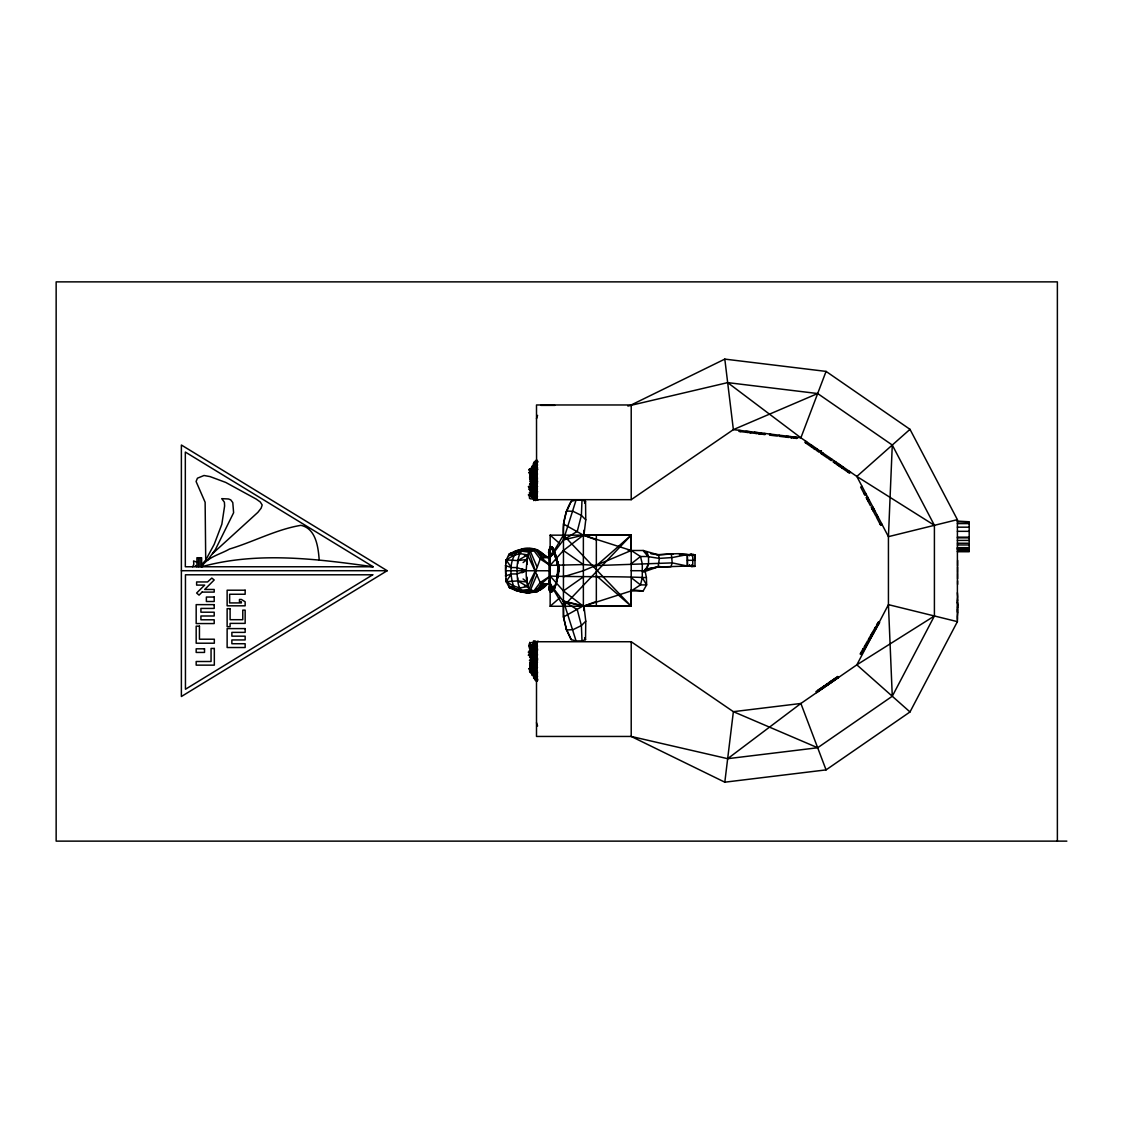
<?xml version="1.0" encoding="UTF-8"?>
<svg xmlns="http://www.w3.org/2000/svg" width="1123" height="1123" viewBox="0 0 1123 1123"><rect width="100%" height="100%" fill="white"/><g stroke="black" fill="none" stroke-linecap="round" stroke-linejoin="round"><path stroke-width="1.5" d="M549.709 580.858L549.709 584.016L547.35 584.03C537.931 595.92 521.521 593.772 509.421 587.68L506.164 581.616L506.178 578.78M527.529 558.37L527.529 554.93L529.031 552.109L535.517 549.905L537.412 549.891L547.35 557.485C554.102 557.822 541.483 556.404 540.219 559.001L529.031 589.407L521.381 590.361L509.421 587.68L513.506 585.953L519.809 587.947L527.529 586.585L535.362 570.765L529.031 552.109L521.381 551.154L509.421 553.836C503.834 562.062 505.827 572.239 506.164 581.616L513.506 585.953C516.805 593.632 527.319 592.13 533.93 590.852L537.412 591.624L543.714 584.044L549.709 584.016M533.944 668.985C532.499 669.813 533.032 671.736 529.859 671.905C531.46 675.246 532.12 666.065 533.636 671.386A2.049 1.937 -26.2 0 1 533.565 671.863L532.105 675.456L533.579 670.908M549.175 589.028L549.175 552.502M558.271 566.203L558.552 573.811L556.559 582.023L558.664 567.971L554.664 552.376L558.735 568.533L556.559 582.023L558.692 570.947L558.552 566.174L552.558 548.487L550.747 546.676L549.975 549.035L551 546.648L550.495 548.361L551.014 546.901L552.684 547.912L558.229 563.493L558.707 566.174L554.664 552.376L551.295 546.676L549.175 549.891L549.021 556.306L551.267 547.406L553.218 549.877L558.229 563.493L557.443 563.493L551.997 547.126L550.565 546.943L549.849 549.203M556.025 556.292L558.875 568.533L557.71 577.517L558.398 565.894L556.503 560.63L558.496 568.364L556.503 580.044L558.44 570.695L556.629 560.321L558.664 570.189L558.37 567.971L557.485 576.646L558.398 565.894L556.91 560.209L558.707 566.174L557.443 563.493L558.496 568.364L557.977 573.53L558.496 568.364L557.064 560.279L551.702 547.589M631.21 589.772L631.21 606.252L563.423 606.28L550.158 583.96C547.617 592.102 552.39 593.604 554.636 585.757C557.275 590.628 546.325 590.88 551.295 590.909C551.533 591.021 548.038 590.67 550.172 587.217L549.666 590.572M631.21 551.646L631.21 535.166L563.423 535.152L550.158 557.471L563.423 539.952L576.085 500.03L581.995 500.072L585.532 501.363L585.757 519.823L583.974 534.955L563.423 539.952L577.264 531.361L581.391 515.401L581.995 500.072M631.21 570.709L645.037 570.709L646.946 569.052L648.518 563.76L648.547 556.517L643.184 550.495L628.178 550.495M535.222 492.45C540.472 494.12 531.895 491.341 534.913 494.724C538.156 496.745 535.236 492.169 533.228 495.018A2.049 1.937 26.2 0 0 533.214 494.583C532.723 489.361 528.371 491.663 530.21 488.898C526.729 489.754 531.516 487.859 528.287 486.624C531.881 485.304 529.845 485.052 536.934 488.379C539.166 497.756 522.616 492.042 532.751 495.636C531.965 498.837 532.681 491.86 534.632 492.295C536.583 489.754 533.678 499.693 537.398 495.903M563.437 536.766C562.595 524.511 564.715 511.976 571.172 501.377L576.085 500.03M549.582 550.817L550.761 547.687L549.021 556.306L550.452 547.898C550.326 547.266 553.751 548.235 554.369 552.993C554.776 545.497 548.473 545.848 548.6 552.642L549.372 556.124L549.372 549.638L550.509 546.957L551.547 546.873L557.064 560.279L554.846 552.488L557.949 563.564M563.493 524.006L583.37 535.166L631.21 535.166L563.423 606.28L563.493 524.006L566.525 511.007L573.067 511.344L581.391 515.401L585.757 519.823M549.287 556.447L550.031 550.775L549.47 556.222L549.301 553.4M549.709 565.473L549.54 584.044L549.358 580.717M583.974 534.955L584.016 530.253M694.491 558.917L694.997 554.748L686.027 555.239L694.997 554.748L694.997 566.343L687.416 566.048L687.29 554.565C675.162 551.912 662.795 556.404 650.863 553.723M549.329 583.96L550.158 576.057L549.54 557.471M585.532 639.619L585.757 621.159L583.974 606.027L563.423 601.03L576.085 640.966L581.995 640.91L585.532 639.619L584.592 637.836M517.773 577.882C517.268 584.76 520.342 592.425 527.88 592.86L531.656 592.228M534.787 661.868L533.972 659.748L535.067 656.955M534.043 662.079L535.208 659.678M534.899 466.663L535.601 468.361L534.478 469.947L529.326 469.077L531.347 470.186L534.745 469.611L536.106 470.986L533.958 470.804L532.105 465.975L533.425 469.737L532.414 471.871L533.972 471.084M534.941 470.621C539.433 470.635 532.007 466.635 533.369 468.459A2.302 1.839 -9.4 0 1 534.183 468.796L535.545 468.291L535.152 465.062M535.601 654.793L534.506 652.73L536.752 653.277L529.733 663.384L531.684 666.964L529.677 667.188L532.105 667.722M537.398 679.485C534.295 681.535 533.93 676.706 532.344 674.025C532.035 673.73 528.245 670.529 529.874 670.599C529.256 667.132 532.779 666.009 531.488 668.48C534.941 666.992 528.357 666.318 531.67 664.016C534.913 664.563 537.538 673.646 536.289 672.101M534.674 678.868L537.285 678.067C537.412 673.898 534.871 673.126 533.874 671.133C537.341 672.509 533.046 673.632 535.152 676.369M531.039 475.633L529.733 478.033L531.039 480.981L532.835 482.02L536.752 488.14L534.506 488.702L535.601 486.624M537.398 461.946L535.559 460.683L533.411 463.701L532.625 467.252L530.267 468.67L532.99 472.039L534.225 472.011L534.309 471.028L534.955 472.109L534.59 474.313L531.291 473.148L532.611 474.201L530.884 475.576L530.87 477.303L532.33 474.748L529.635 474.341L530.842 473.443L532.513 474.608L531.053 472.881L532.527 473.288L532.204 475.029L530.407 475.366L531.993 478.707L535.208 481.739M558.285 570.709L558.187 566.062L558.061 568.364M537.538 465.287L535.657 467.252L536.991 470.734L530.224 479.886L531.881 479.661M537.299 473.808A2.035 1.488 -73.2 0 0 536.808 473.359L537.005 470.86L536.162 470.326M537.37 479.282L535.334 479.774L537.327 479.689L534.618 477.921L534.211 474.566L535.685 474.945A2.4 1.811 -62.4 0 0 536.752 474.468L537.271 474.06M533.944 675.864L534.001 676.608M534.899 651.958L535.531 650.329L537.187 651.115M535.124 648.182C534.857 652.547 536.373 645.865 533.523 646.399C530.968 646.202 530.575 647.087 531.235 648.954C530.646 649.319 527.768 647.438 530.547 649.319C528.203 654.316 532.681 649.557 535.278 653.811M537.538 676.13C535.629 673.168 533.846 670.908 536.303 674.418M550.059 591.049L549.793 588.971M549.835 587.862C546.999 592.593 554.186 591.61 551.449 591.442C547.589 592.397 549.975 584.957 550.537 583.118M536.752 488.14L537.061 489.951L537.37 488.07M536.12 671.035C534.183 671.021 535.348 666.571 531.993 665.897C533.341 667.946 531.979 667.02 530.323 666.978A2.302 1.109 -32.1 0 0 530.898 666.571C533.228 666.079 529.27 665.293 531.684 665.7M537.384 658.85C525.859 647.171 539.082 663.258 537.37 658.752M549.386 587.806L550.158 591.779L552.39 591.386L555.815 583.427M535.362 657.867L532.709 658.654L533.158 659.664M537.566 673.912C533.916 676.018 536.78 671.751 534.183 672.635A2.302 1.839 9.4 0 1 533.439 672.859C537.117 675.709 535.348 670.347 533.986 674.347M549.709 576.057L549.554 557.555M627.869 406.063L727.676 382.62L817.67 393.541L892.28 445.045L888.433 536.654L888.433 604.651L892.28 696.246L817.67 747.75L727.676 758.685L631.21 736.449L536.499 736.449L536.499 641.738L538.17 641.205L537.622 641.823M505.813 573.825L505.701 575.945L505.701 565.571L505.813 567.705M537.356 484.954C535.685 486.105 535.825 484.42 537.327 486.554M537.37 480.925L537.37 482.665M535.896 656.941L537.327 654.877M532.934 671.189C530.365 671.442 534.323 673.337 531.516 671.175C535.629 669.996 530.337 673.323 532.99 669.392C539.882 670.543 530.786 674.965 532.513 669.49M531.684 666.332C528.54 662.767 534.646 665.757 531.207 667.848C535.067 670.052 533.607 662.626 536.527 663.061M534.576 466.578C534.001 468.81 532.077 468.431 531.797 471.449C532.358 470.944 539.04 466.101 533.579 470.004A2.049 1.937 26.2 0 0 533.565 469.554L532.513 471.927L533.944 472.432M536.162 671.091L536.808 668.073A2.035 1.488 73.2 0 0 537.299 667.609L536.752 666.95A2.4 1.811 62.4 0 0 535.685 666.472C534.843 666.571 535.839 658.668 535.952 662.009M535.152 471.562L532.077 471.183L534.66 474.145L531.979 475.605L532.26 473.738L530.912 474.875A2.302 1.109 32.1 0 0 530.182 474.51L530.702 474.131M558.229 570.175L558.37 567.971L558.51 570.203M539.601 551.351L547.35 557.485L543.714 557.471L537.412 549.891L529.789 548.628L522.714 550.186L519.809 553.569L513.506 555.562L509.421 553.836L516.622 551.66L519.809 553.569L527.529 554.93C526.561 566.231 524.497 578.752 529.031 589.407L533.93 590.852L540.219 582.514L550.158 576.057C582.276 577.152 614.295 576.085 646.413 577.657L646.623 584.901L643.184 590.923L631.21 590.923L583.37 606.252L563.423 601.465L550.158 583.96L549.526 589.154L550.27 583.792M535.531 468.502L535.053 468.67C532.4 467.098 536.794 467.182 535.25 464.445M558.398 570.933L558.594 568.533L558.552 570.919M596.341 565.739L631.21 535.166L631.21 606.252L583.37 606.252L563.423 590.923L550.158 576.057L550.158 565.473L541.819 558.061L537.412 549.891C511.484 541.075 507.231 566.862 513.506 585.953M535.264 676.692L535.095 672.354M536.289 673.421L536.85 672.2M532.541 484.645L531.684 482.385L531.979 483.339A2.302 1.839 -9.4 0 1 532.793 483.676L533.832 483.746A2.302 1.839 -70.5 0 1 534.351 483.269C538.099 478.328 531.909 478.37 534.997 477.879C535.18 475.001 538.128 474.664 536.569 473.008M535.095 656.225L536.233 657.18L535.503 657.362M557.429 577.04L558.44 570.695L557.443 563.493M534.688 667.624L533.902 664.704M534.253 664.297C536.612 664.325 538.128 666.908 535.517 668.606C538.184 669.898 535.685 663.426 534.015 663.581M549.709 587.175L550.467 584.002L549.526 589.154L550.017 583.946M535.474 659.847L537.384 660.928M548.6 552.642L550.509 546.957L549.147 555.983L549.484 553.162M531.67 664.24L534.745 660.184L534.351 658.148A2.302 1.839 70.5 0 1 533.79 657.615L532.793 657.755A2.302 1.839 9.4 0 1 532.063 657.98L531.684 659.033L532.246 657.657M537.37 460.823L537.341 462.143A2.302 1.109 -86.9 0 0 537.173 461.609L536.204 460.079A2.302 1.109 -86.9 0 1 536.247 460.879L537.257 460.29M534.688 662.079L535.489 660.45L533.495 658.541M532.878 661.293C543.125 652.519 525.62 660.492 536.373 659.678M537.341 679.275L536.204 681.338A2.302 1.109 86.9 0 0 536.247 680.538L537.257 681.142M739.046 430.306L738.92 431.4L745.125 432.158M739.917 431.527L740.057 430.432M740.731 431.625L740.871 430.53M746.149 431.176L746.009 432.271L748.311 432.552L748.451 431.457M747.314 432.425L747.441 431.33M749.448 431.569L749.322 432.664L754.53 433.296L754.67 432.215M750.094 432.762L750.22 431.667M750.782 432.846L750.922 431.751M755.007 432.257L754.881 433.338L757.183 433.618L757.323 432.523M756.172 433.506L756.312 432.411M758.446 432.664L758.32 433.759L765.002 434.573L765.142 433.478M758.811 433.815L758.951 432.734M759.836 433.941L759.976 432.846M760.622 434.039L760.748 432.945M761.492 434.152L761.633 433.057M764.005 434.447L764.131 433.352M537.243 497.082C532.007 495.594 541.146 501.756 536.612 499.721L536.499 404.968L631.21 404.968L724.812 359.107L826.065 371.404L909.995 429.337L957.4 519.654L957.4 621.637L909.995 711.954L826.065 769.887L724.812 782.184L733.375 711.673L631.21 641.738L536.499 641.738C531.825 643.732 538.731 640.728 534.001 640.98C532.316 640.321 535.11 642.384 534.113 643.353C533.172 642.735 530.997 642.089 533.523 643.465C532.021 645.725 531.193 645.922 532.737 647.746M769.718 434.039L769.592 435.134L777.453 436.089M770.603 435.247L770.743 434.166M779.18 435.191L779.053 436.271L785.468 437.058M786.493 436.075L786.353 437.17L788.655 437.451L788.795 436.356M787.658 437.324L787.785 436.229M790.508 436.566L790.297 437.647L796.754 438.433L796.895 437.338L796.642 438.419M791.603 437.802L791.729 436.707M793.989 438.096L794.115 437.001M794.508 438.152L794.649 437.058M795.449 438.265L795.575 437.17M795.631 438.293L795.772 437.198M533.944 484.153L532.091 488.351L533.074 485.768M537.327 646.315A2.049 1.811 -21.9 0 1 537.229 646.764L534.253 645.444L532.948 646.371L534.702 647.957L534.941 646.258L536.471 645.585L535.32 647.774L534.927 646.441L533.228 646.399A2.049 1.937 -26.2 0 1 533.214 646.848L531.825 646.272M537.229 648.968C533.074 650.049 538.043 646.216 537.524 649.67M535.896 653.305L537.622 654.891M536.555 656.057C537.622 654.19 534.408 656.885 536.64 658.597C536.92 659.608 537.496 667.722 535.081 663.412M531.684 478.903L530.632 480.279L531.769 479.479M531.123 474.664L530.982 473.387L532.105 473.709M536.513 662.921L537.37 662.135M531.797 664.142L530.224 661.531L531.881 661.756M534.73 477.612L533.186 479.072M535.095 658.85C537.103 657.531 532.021 657.867 532.316 653.347C532.344 656.253 534.646 653.305 537.229 656.408M557.991 570.695L558.342 568.35M557.485 576.646L558.664 570.189M549.919 587.399L550.467 584.002M537.299 647.059L537.187 648.434M536.892 474.804L535.39 476.924M534.801 490.077L535.783 491.453L537.201 489.123M537.398 645.514C531.123 643.016 540.598 649.557 534.057 645.922M534.745 494.71L534.787 492.52L537.187 490.316M536.934 484.504L534.057 487.564L535.741 485.754M533.481 473.471L534.043 471.744M534.225 484.729L534.155 486.54L535.348 486.259M534.001 464.81L535.769 466.986L535.545 468.291M531.726 489.137C536.85 491.677 528.47 484.378 534.239 490.554M537.215 492.534L537.524 491.748M556.727 581.925L557.584 577.348L556.559 582.023M530.533 476.25L531.488 475.548M556.573 579.917L557.148 576.941M557.85 573.432L557.275 577.11L557.892 566.09M528.708 469.765L530.112 471.716L531.895 467.87M528.357 494.78L529.761 496.745L530.786 494.373M552.684 554.608L552.221 554.846M536.106 662.079L537.341 661.335M537.37 653.347L537.061 651.48L536.752 653.277M529.775 496.745C528.217 499.019 531.179 498.991 532.625 498.823C537.075 500.353 528.624 496.464 532.26 494.106C530.014 494.962 534.632 495.327 532.906 493.418M549.203 556.082L550.158 548.782L549.231 553.007M550.368 584.311C550.102 590.754 547.912 592.551 552.6 591.189L550.789 591.961M535.138 480.925C532.821 480.658 535.629 476.517 537.398 479.114M820.969 452.064L820.969 450.842M821.46 450.927L820.745 451.46M533.172 663.033L533.888 662.289M536.668 659.763L537.187 660.296M558.229 572.955L557.205 576.548L557.949 572.898M533.495 672.059C534.015 675.499 536.19 672.649 533.565 674.151C534.127 676.467 536.766 674.558 535.545 673.126M689.606 554.594L687.416 554.565L687.416 566.048L672.2 562.89L596.341 565.557L583.37 564.56L550.158 565.374L563.423 550.495L583.37 535.166L631.21 550.495L640.489 556.517L642.286 563.76L642.286 577.657L640.489 584.901L631.21 590.923M551.267 547.406L550.495 548.361M212.556 553.611L257.869 512.355L261.14 508.172L262.178 504.957L260.255 501.967L256.184 499.061L225.723 482.427L210.071 476.601L204.021 475.492L197.437 478.201L196.09 481.5L205.13 502.276L205.72 560.068L201.635 564.799M530.66 476.952L530.884 477.808L531.67 477.177M530.744 477.626L530.351 477.415A2.302 1.109 32.1 0 0 529.509 477.177L531.656 477.514L531.039 476.938M549.372 556.124L549.624 549.835L549.329 555.759M531.755 492.436L532.765 489.333L533.916 488.772M535.896 665.728L536.218 664.942M536.569 668.41L536.766 666.164L534.211 666.851M534.239 650.863C529.13 651.579 533.888 658.204 530.912 654.821C525.943 657.446 534.955 654.358 532.653 656.365M533.172 471.07C536.555 473.204 531.797 466.171 531.965 470.326C534.394 471.52 529.761 470.088 533.579 468.965M531.642 471.59L533.495 471.07L532.765 473.359M554.425 552.684L551.295 546.676L551.786 547.378M532.849 490.063L533.186 487.944L532.555 490.218M536.106 494.766L536.204 493.853L535.868 494.527M556.994 577.011L558.131 573.488M535.278 487.607C531.853 486.877 534.436 490.849 533.369 489.923C530.365 490.035 536.176 489.193 532.849 489.052M536.443 495.678L536.218 497.222L536.597 495.861M551.295 546.676L549.414 550.073M556.292 581.882L557.429 577.419M534.253 483.873C530.21 483.788 539.419 482.693 534.885 484.785C536.359 483.353 537.706 479.437 536.022 483.592M537.327 662.121L535.11 661.166L537.398 662.303M537.356 658.359C535.138 659.903 537.257 658.808 536.289 661.924L536.991 661.11M534.66 478.945C536.275 479.24 535.18 479.9 533.678 480.532M519.809 553.569C516.482 562.286 516.636 571.818 517.731 580.942L527.529 586.585L527.529 583.146M533.916 645.065C530.533 643.353 535.868 646.09 532.948 646.371M534.969 494.625C534.422 492.056 528.526 499.819 535.755 496.015M536.485 588.41L535.517 591.61L527.88 592.86L521.676 592.088L514.25 589.463M571.172 501.377L565.795 513.351M549.723 591.119C552.376 593.365 555.688 586.009 556.082 583.581M537.468 481.865C534.702 480.812 538.17 485.515 533.888 485.908C531.909 486.385 531.46 487.831 532.12 486.736M533.369 494.85C528.877 491.958 535.39 502.079 533.13 494.696C538.689 495.117 529.172 490.793 534.057 490.723M534.941 649.824L533.214 648.448L532.274 645.135M532.779 654.835L531.825 654.751L533.888 655.509M536.934 482.581L536.85 483.634L537.552 483.255M532.779 483.016L530.435 482.23L531.291 482.848L529.579 484.252L531.404 483.381L531.488 484.631M536.499 418.711L537.58 415.37M536.499 472.264L537.58 468.937M532.541 648.392L530.477 651.551L529.242 650.694L530.112 652.758L528.273 652.14L529.958 653.249L528.273 655.242L530.716 655.65M536.682 659.973C529.003 661.419 541.033 658.26 534.295 662.037M534.843 647.718C533.734 650.399 535.629 647.732 532.976 645.206M537.327 642.047C535.685 642.805 534.562 645.486 537.243 644.335M535.797 470.102L535.138 469.737L536.373 467.772M555.141 586.697L556.194 583.511M534.169 659.819C532.583 662.542 532.835 658.246 534.534 660.38C535.222 658.794 534.464 657.39 535.011 659.482M536.934 653.039C536.71 644.897 531.165 649.122 537.412 651.986M533.762 659.215L532.063 657.98L532.807 655.762M531.319 665.518L532.26 667.694C530.323 670.656 536.401 666.486 533.874 667.287M537.341 468.838L536.85 469.99M549.049 553.232L549.835 551.014M531.951 471.716L529.789 470.916M531.6 496.731L529.382 495.973M535.882 483.395L534.267 480.925M535.418 483.339L534.071 484.631L534.057 478.889M537.44 646.09L536.443 648.547M533.369 471.548L533.172 470.958M553.442 588.985L551.098 590.67L554.636 585.757L553.26 589.168L550.27 590.909M534.323 487.579L535.222 485.88M536.808 484.546C534.815 486.315 538.296 486.371 536.555 485.361M533.579 493.839L533.874 493.081M817.67 393.541L733.375 429.618L631.21 499.679L536.499 499.679L536.85 498.935M826.065 371.404L800.881 437.816L856.835 476.447L934.406 525.311L934.406 615.98L892.28 696.246M533.285 651.537L535.376 650.849M531.039 482.82L531.853 480.756M530.603 492.071L529.256 492.997L530.982 491.663L529.298 489.544L531.432 489.628L530.73 491.635M533.579 497.924C531.137 500.24 535.489 496.534 532.274 495.903M533.706 497.489L534.52 495.425M535.432 469.765L537.285 463.364L534.674 462.55M537.173 467.631L537.58 469.821M537.426 464.543L536.134 466.424L533.228 467.252A2.302 1.839 -9.4 0 0 532.484 467.028C536.976 464.389 533.397 468.347 533.495 470.032M535.853 650.301L535.432 649.262C532.358 647.395 534.197 650.147 534.941 651.059C532.541 651.326 536.569 649.88 532.134 649.375A2.302 1.839 9.4 0 0 532.878 649.15L535.404 649.712L536.162 651.312M536.261 673.309L537.159 674.361M531.797 477.275C530.758 478.931 531.797 476.671 532.47 478.595M531.67 663.847C531.46 662.205 531.502 665.883 529.649 664.367A2.302 1.109 -32.1 0 0 530.224 663.89C532.232 664.956 528.891 659.426 532.765 660.492M552.221 587.876L550.186 588.943L551.702 588.382M535.348 655.158C533.102 655.551 534.927 652.309 536.317 655.72M535.222 469.779C535.278 471.702 538.394 469.863 536.275 470.102M534.997 490.484C533.86 491.537 533.86 495.538 535.966 492.45M533.706 673.154L535.292 675.204M533.944 471.562L534.281 470.776M533.523 487.972L533.874 487.059L535.489 487.494M533.593 496.577L534.59 496.212L533.607 495.819M524.441 555.492L527.529 554.93L536.892 574.948L530.337 590.319L522.714 591.33L509.421 587.68M533.958 646.904L532.99 646.918L532.091 650.484L529.944 652.73L532.906 653.811L534.225 656.688M533.2 672.242L534.057 672.2M537.215 462.058L534.183 461.89L537.37 461.834M533.257 656.773L531.179 657.657L532.709 658.654M536.682 647.536L536.218 644.195L536.345 645.135M529.944 472.123L528.694 472.867L530.126 471.716M529.705 488.14L530.505 486.371M530.674 670.249L528.68 668.62L530.772 669.111L531.263 666.444L530.295 666.374L531.642 665.406M530.674 486.006L532.906 481.865M530.744 494.611L531.544 492.688M549.989 590.909L551.421 591.905L555.057 586.374L553.428 589.645M553.667 589.87L555.309 586.557L552.376 590.951M192.665 566.764L193.816 564.322L193.563 560.924L196.918 562.244M537.187 467.828L534.492 469.077L535.446 467.687M533.313 498.5C535.615 497.026 532.148 503.132 534.464 499.426C538.114 503.118 532.288 496.45 536.555 499.693M532.849 651.354L532.176 651.705L533.734 651.298M533.804 663.833L535.489 662.64L535.011 660.829A2.302 1.839 70.5 0 1 534.464 660.296L535.25 663.146L535.896 661.391M537.299 464.697C535.264 467.379 535.629 465.147 533.565 467.266C539.194 468.6 534.759 470.383 533.074 468.937M535.292 484.617L536.261 485.697M537.313 490.484L536.724 491.355L537.51 491.453M533.622 465.034L536.612 465.104M533.523 470.004L533.72 468.909L532.92 469.681M534.155 471.113L533.902 473.008L530.997 476.124M533.144 494.387C539.363 494.962 527.726 494.822 532.976 494.345C533.271 498.247 528.414 493.179 531.544 492.885M531.179 493.446L531.137 492.211L530.337 492.646M533.734 464.066L534.394 462.788M533.383 489.081L534.043 487.803M648.518 563.76L645.037 570.709L646.413 577.657M554.636 585.757L553.26 589.168L554.453 585.897M537.37 660.492L537.243 659.482M532.892 489.516L533.846 487.761M584.592 503.146L585.532 501.363M536.513 656.169L535.32 656.941L535.194 656.127L537.089 656.394L536.261 657.516M550.158 576.057L541.819 583.469L537.412 591.624L533.102 592.074M536.078 664.283L533.888 666.543M534.141 661.84L534.885 660.661M535.278 675.049L532.484 674.39A2.302 1.839 9.4 0 0 533.228 674.165L536.134 674.993L537.426 676.874M530.73 473.639L529.663 474.313L530.912 473.653M534.955 661.25L534.323 661.405A2.302 1.109 -32.1 0 1 533.607 661.756L533.832 662.009M534.815 485.683L532.807 486.427L534.001 485.15M529.663 471.295L530.435 473.541M529.663 475.731L530.519 476.671M863.419 648.21L860.134 653.951L861.355 654.653L864.626 648.897M867.588 640.91L864.134 646.96L865.342 647.648L868.795 641.598M875.772 626.564L872.206 632.796L873.427 633.484L876.979 627.252M878.79 624.065L879.66 622.563L878.439 621.875L876.487 625.3L877.695 625.988L878.481 624.613L877.274 623.925M533.706 469.821L533.86 469.007L532.414 469.891M536.233 665.869L536.247 667.104M534.857 471L533.172 473.33M537.496 660.015C536.134 661.854 536.626 656.801 537.552 658.162M534.885 656.492L535.208 655.355L536.443 656.141M535.067 486.02C532.134 488.996 531.404 482.034 533.762 482.216M537.384 678.825C534.155 678.517 534.085 680.706 537.271 679.597M531.979 486.427C530.014 489.979 534.085 486.975 533.916 485.024M532.049 495.032L532.864 495.187M534.983 467.266C533.804 467.8 531.923 471.295 532.625 468.81M540.991 589.196L543.504 585.336M531.769 661.938L531.039 661.363L531.797 660.142M515.19 588.845L508.845 585.785L507.849 581.882L506.164 581.616L511.344 573.993L517.085 573.909L525.929 570.765L517.085 567.606L511.344 567.522L505.392 565.571L506.178 565.571M532.47 662.823L531.67 664.016L530.323 662.612M533.93 657.657L534.997 658.513L535.896 657.657M537.398 492.702L537.215 494.639L536.303 492.534M805.767 441.185L804.91 442.42L810.792 446.491L811.648 445.255M805.781 443.024L806.623 441.788M812.238 445.663L811.382 446.898L815.495 449.733L816.351 448.498M811.775 447.165L812.631 445.929M814.049 448.737L814.905 447.501M817.432 449.242L816.589 450.477L819.186 452.274L820.043 451.039M821.741 454.043L822.598 452.808M829.476 457.566L828.62 458.802L831.231 460.598L832.073 459.363M834.024 460.697L833.069 461.862L840.369 466.901M834.557 462.887L835.4 461.651M835.035 463.223L835.891 461.988M837.239 464.74L838.095 463.504M837.842 465.147L838.684 463.925M839.106 466.031L839.962 464.796M840.243 466.817L841.225 465.666M842.475 466.536L841.632 467.772L849.578 473.26L850.434 472.025M841.829 467.912L842.671 466.677M848.356 472.418L849.213 471.183M531.783 647.494L530.954 647.171L531.684 646.104M205.72 560.068L214.212 544.318L221.849 524.216L224.614 505.968L224.403 502.22L221.736 498.654L228.488 498.977L230.72 499.847L232.784 502.585L233.612 512.734L215.462 549.456L207.741 560.012M534.857 471.941L535.404 471.183M536.654 473.316L535.362 474.903M534.197 675.625L535.755 674.726L537.299 676.72M537.271 660.352L537.131 662.051M533.986 657.152C533.818 657.46 534.029 656.969 535.418 658.092M535.025 658.822L534.66 659.819M533.804 488.926L532.878 489.839L534.099 489.642M691.67 555.801L693.635 554.327M689.424 555.801L690.35 554.551L692.751 554.439L692.751 566.413L688.848 565.599M533.65 654.218C534.59 650.764 529.326 655.383 533.13 655.467M533.958 482.665L533.102 483.957L534.043 484.266M551.519 547.617L552.516 548.754M550.326 547.982L550.972 547.448L550.256 548.15M541.819 583.469L535.517 591.61L547.35 584.03L543.714 584.044L540.219 582.514L536.892 574.948M536.19 672.2L537.243 673.814M535.081 646.637L536.71 645.444M535.446 664.002L536.162 663.131L533.832 660.9L534.801 661.405M195.374 565.543L196.918 566.764L196.918 557.738L201.635 557.738L201.635 566.764C207.685 556.811 220.066 554.509 229.527 549.021C253.447 541.876 276.37 529.382 300.936 525.325C316.068 528.582 318.272 547.378 319.199 560.082M534.394 666.402C536.738 664.521 533.271 668.101 533.93 664.563M534.099 662.163L532.906 663.595L530.94 661.7M534.759 664.83C534.394 666.669 530.632 668.676 531.783 666.5M536.991 672.045L534.169 673.674M531.726 645.22C537.047 639.282 530.084 644.237 529.719 642.314C531.558 646.048 528.568 642.075 529.13 644.883C528.329 646.862 528.961 646.062 530.786 647.045M535.348 670.305L534.857 669.476M537.019 482.988L536.555 481.809M536.429 485.726L537.271 485.964M536.499 469.835L535.938 467.814M552.123 555.239L552.684 554.453L552.376 555.281M552.179 591.147L553.611 589.463M534.759 475.605L531.811 478.454M534.099 478.286L531.151 481.135M535.081 478.019C534.576 475.113 538.17 479.24 537.257 481.964C534.225 479.746 537.861 478.033 536.822 475.254M531.74 664.928L530.533 665.181M550.817 554.86L549.456 555.38L551.07 555.057L550.635 553.288M551.084 589.084L551.814 586.459L552.305 587.778M536.471 488.982L535.699 489.726L535.418 489.01M537.412 489.446L535.166 491.088M536.162 481.388L537.44 481.585M554.144 553.19L553.442 550.031L551.491 547.827M553.4 549.414C549.596 542.451 557.822 559.394 553.176 549.624M530.702 481.935C528.049 480.967 532.274 480.686 531.039 480.068M533.607 473.288C537.243 472.657 532.232 472.334 531.993 473.232M534.871 646.623L536.036 646.118M533.144 648.912L532.709 651.944L533.916 652.66M585.757 621.159L581.391 625.581L573.067 629.638L566.525 629.989L563.493 616.976L563.423 605.844L563.493 616.976L566.525 629.989L571.172 639.619L576.085 640.966M535.39 664.507L536.878 666.922L535.025 668.761M534.913 674.333L537.356 672.817M535.152 654.793C531.895 654.316 531.586 652.954 532.555 651.2M535.039 482.89L534.492 481.065A2.302 1.839 -70.5 0 1 535.011 480.588L534.492 478.861M531.193 661.98L531.039 661.363M534.351 666.15L536.247 664.648M532.849 652.379L532.821 653.291M530.196 476.405L531.74 476.503M530.449 477.345L531.446 476.391M530.323 478.805L531.698 477.486M530.94 479.718L532.906 477.837L534.099 479.268M532.527 481.739L537.566 478.117M533.495 482.89L535.489 480.967M536.092 480.658L534.576 481.669M537.622 486.54L535.896 488.154M535.713 661.349C533.523 661.152 536.415 664.255 534.211 662.388M509.421 553.836L515.148 551.211C526.308 546.424 538.591 549.217 547.35 557.485M530.295 490.835L532.569 491.509M529.789 472.572L530.491 472.236M532.105 473.724L534.015 472.994M532.976 647.073L532.288 647.704L531.656 646.511M909.995 429.337L856.835 476.447L888.433 536.654L957.4 519.654M531.544 648.729L533.341 648.168M564.139 535.166L550.158 535.166L550.158 606.252L559.816 597.787M536.513 485.248L535.025 485.754M531.726 477.261L529.958 478.805L531.825 480.967M552.628 589.168L550.396 589.252M549.61 590.712L550.312 590.852M536.569 485.487L536.261 483.915M539.601 590.165L547.35 584.03M532.414 667.595C533.622 668.62 536.85 669.097 533.439 668.325C528.357 670.796 537.089 669.14 533.776 671.021M523.079 562.567L527.038 559.479L527.038 564.308M631.21 563.76L640.489 556.517L648.547 556.517M530.926 469.961L529.705 469.639M530.575 494.976L529.354 494.667M549.596 588.045L550.172 591.161M727.676 758.685L800.881 703.475L856.835 664.844L934.406 615.98M532.386 473.85L534.759 476.587M535.236 663.047L537.468 662.093M563.423 590.923L583.37 576.871M815.916 691.628L819.692 689.017L820.38 690.013L816.603 692.624M550.705 589.561L553.106 589.35M531.614 648.631C530 645.557 527.473 648.645 530.379 646.441M531.151 660.296L531.979 660.857M536.261 490.119L535.067 490.639L535.938 491.102M583.37 605.816L563.493 616.976M532.484 485.613C530.786 486.933 532.148 484.645 532.962 486.077M387.196 570.709L181.379 696.513L181.379 445.017L387.196 570.709L181.379 570.709M516.622 589.87L519.809 587.947M506.178 562.735L506.164 559.9L513.506 555.562M527.529 554.93L517.731 560.588L506.164 559.9L511.344 567.522M555.941 556.517L554.411 552.544M533.902 484.336L534.281 483.606M862.043 486.371L860.653 487.101L864.963 495.313L866.352 494.583M864.289 494.036L865.679 493.306M867.503 496.787L866.114 497.517L870.423 505.715M866.788 498.809L868.191 498.065M867.812 500.76L869.216 500.03M872.669 506.613L871.266 507.343L875.842 516.047L877.231 515.303M871.995 508.733L873.357 507.933M872.122 508.958L873.512 508.214M872.431 509.547L873.82 508.817M873.287 511.19L874.691 510.46M877.877 516.538L876.473 517.268L880.713 525.325L882.102 524.595M880.179 524.329L881.583 523.585M536.555 641.724L536.85 642.496M534.127 467.954L534.913 467.73M536.275 659.65L535.081 660.142M531.993 654.091C532.274 656.688 530.112 648.547 532.976 652.912M533.832 654.386L535.489 653.937M531.726 649.01L532.779 650.975L533.832 650.764M521.97 572.8L526.125 570.765L521.97 568.729M531.769 665.448L529.663 665.686L530.519 664.746M508.845 555.745L515.19 552.67M533.93 646.174L534.646 646.202M531.74 660.605L529.452 660.38L531.291 658.569L529.579 657.18L531.404 658.05L531.221 656.351M530.702 478.566L529.635 478.777L530.912 478.089M631.21 550.495L583.37 570.709L563.423 576.801M529.382 645.444L531.6 644.686M529.312 654.049L531.53 653.291M533.186 652.982L537.117 651.789L535.292 649.95M530.688 668.929L531.881 669.926M529.789 670.515L531.951 669.715M531.895 673.561C528.835 670.291 537.033 671.343 535.053 672.747M531.895 673.758L533.678 673.196M533.537 677.997L537.468 676.804M537.215 679.373C535.194 679.331 537.847 678.769 537.37 680.594M535.853 485.248L536.247 484.56L536.092 485.627M533.313 644.77L535.545 644.055M530.337 650.624L532.569 649.908M530.702 659.496L532.779 658.401M534.043 657.152L533.074 657.587L533.958 658.766M535.685 465.568L536.289 466.073M535.348 490.583L533.313 489.965M596.341 601.465L583.37 606.28L583.37 535.166L596.341 539.952M531.46 484.28C528.722 484.294 532.344 488.744 534.169 488.477M534.73 481.949C535.18 479.718 533.158 483.129 532.513 481.065M643.353 572.028L659.734 566.301M821.278 452.653L820.885 451.46M201.635 566.764C257.406 551.295 316.84 558.889 373.173 566.764L185.323 452.05L185.323 566.764L373.173 566.764M511.344 573.993L505.392 575.945L506.178 575.945M514.25 552.053L526.28 549.526L533.93 550.663L540.219 559.001L550.158 565.473M523.346 549.161L515.148 551.211M532.793 650.077L535.432 649.262M533.144 675.091L535.783 674.277M533.678 676.495L536.612 676.327M535.18 679.85L537.65 679.078M536.527 680.44L537.833 680.033M537.496 473.906C531.572 481.107 541.735 471.337 534.843 474.65A2.302 1.362 21.6 0 1 535.615 474.79L536.962 473.008L535.573 472.488L536.878 474.496L535.025 472.657M535.587 648.631L537.313 648.125M532.821 488.14L533.832 488.014M536.555 668.129L535.362 666.515M530.337 646.357L532.639 645.5M537.243 481.935L535.797 481.402M537.341 485.529L536.317 484.504M516.622 551.66L522.714 550.186L530.337 551.196L536.892 566.568M557.724 563.423L556.91 560.209L558.342 566.062M552.39 591.386L550.649 591.667M551.983 590.642L549.877 590.81M537.215 646.778L535.446 647.087L536.934 646.651M644.714 569.515L656.59 567.073L687.416 566.048M646.946 569.052L658.064 567.017L659.355 558.398L658.429 554.888L643.184 550.495L648.547 556.699L659.355 558.398L672.368 557.541L687.29 554.565L679.457 554.678M533.902 471.772L534.057 472.151M537.033 673.786L536.682 674.333M536.289 675.344L535.727 675.864M537.51 649.964L537.313 650.933M506.164 559.9L507.849 559.633M686.027 555.239L691.389 554.411L691.389 555.197M688.539 554.79L691.389 554.411M532.723 661.966L533.495 661.868M530.898 488.505C527.81 488.547 534.408 491.102 532.232 489.081M527.038 559.479L517.731 560.588L517.773 563.634M534.969 486.245L533.2 486.441A2.049 1.937 26.2 0 0 533.13 485.978M533.467 494.527L534.871 494.808M691.291 566.497L694.997 566.343M536.092 660.759L534.73 659.468M534.829 471.871L534.436 471.211A2.049 1.937 26.2 0 1 534.59 471.562L535.208 471.8M506.164 581.616L517.731 580.942L527.038 582.037L527.038 577.208M537.271 643.718L535.938 644.7L536.106 646.651M656.969 554.944L671.329 553.821L672.2 562.89L670.95 566.708L656.59 567.073M537.201 468.614L536.022 467.842M558.229 567.985L557.373 563.606M550.775 556.264L549.821 556.039L550.972 556.39M690.35 554.551L692.596 554.537M505.743 570.765L549.652 570.765M540.823 405.375L554.832 405.375M957.4 521.1L969.191 521.774L957.4 521.774M957.4 523.585L969.191 523.585M957.4 527.178L969.191 527.178L969.191 543.237L957.4 543.237M957.4 531.333L969.191 531.333M957.4 537.173L969.191 537.173M957.4 537.861L969.191 537.861M957.4 540.416L969.191 540.416M957.4 544.95L969.191 544.95M957.4 547.659L969.191 547.659M957.4 547.954L969.191 547.856M957.4 548.445L969.191 548.445M957.4 548.993L969.191 548.993M957.4 549.68L969.191 549.694M957.4 551.225L969.191 551.225M957.4 551.716L969.191 551.744L969.191 548.206M687.416 560.307L694.997 560.307M957.4 592.705L957.708 596.538M957.708 599.907L957.4 602.49M957.4 600.566L957.708 597.31M957.4 601.83L957.4 603.992M550.158 606.252L564.139 606.252M957.4 608.062L957.708 604.441M957.4 609.073L957.708 612.526M957.4 612.302L957.737 607.95M957.4 616.541L957.708 612.919M957.4 617.06L957.4 619.489M1066.85 841.127L56.15 841.127L56.15 281.873L1057.375 281.873L1057.375 841.127M689.424 564.813L690.35 566.062L693.635 566.301M532.962 646.946L532.583 646.16M537.271 497.7L535.811 495.917L537.496 496.534M669.729 553.906L672.972 554.172M535.236 480.321L534.323 480.026A2.302 1.109 32.1 0 0 533.944 479.816M515.148 590.305L523.346 592.354M634.621 590.108L643.184 590.923M552.811 589.547L552.6 588.48M533.93 476.854L533.874 475.857M534.885 480.756L534.043 479.339L534.983 479.872M535.264 481.248L533.341 480.953L535.418 481.346M535.124 484.083L534.969 482.329M524.441 586.024L527.529 586.585M533.888 474.875C536.092 478.426 535.755 479.675 537.271 481.079M533.411 490.133L534.983 491.523L532.878 492.281A2.302 1.839 -9.4 0 0 532.134 492.056C534.787 491.004 535.699 490.639 533.172 492.562C535.236 492.099 535.124 495.341 534.969 491.944M537.468 464.613L533.537 463.42M537.566 467.519L534.113 467.715M537.117 489.642L533.186 488.449M537.706 551.632L540.991 552.319M535.208 478.356L533.804 477.584M537.173 661.615L536.148 661.293M557.808 563.564L558.398 565.894M536.822 666.178L537.341 664.507L536.176 663.146M533.13 485.95L532.653 485.066M957.4 621.637L888.433 604.651L856.835 664.844L909.995 711.954M535.587 492.8L537.313 493.306M535.545 497.363L533.313 496.661M689.396 565.416L692.751 566.413M537.496 667.511L535.615 666.627A2.302 1.362 -21.6 0 1 534.843 666.767L537.019 667.96L536.934 667.02M536.527 460.977L537.833 461.385M535.18 461.581L537.65 462.339M533.144 466.326L535.783 467.14M531.965 467.701L533.678 468.235M531.319 472.755L534.127 473.064M533.271 484.673L531.74 483.845M532.878 486.441L530.716 485.768M531.53 488.126L529.312 487.368M530.772 490.204L532.091 490.933L532.428 492.815M532.793 491.355L535.432 492.169M531.614 492.716L533.341 493.25M537.341 461.679L537.384 462.592M531.684 657.601C528.386 657.236 531.67 653.628 532.737 656.029M534.815 657.587L535.601 658.092M530.912 663.328L529.635 662.64L530.702 662.865M817.67 747.75L733.375 711.673L800.881 703.475L826.065 769.887M690.35 566.062L691.389 566.539M822.12 453.018L822.92 453.327M821.91 453.145L822.808 453.453M531.446 489.544L530.632 489.291L531.418 490.4M532.779 484.308L532.148 484.631M724.812 782.184L631.21 736.449L631.21 641.738M529.789 548.628L531.965 549.737M536.05 657.278L535.025 655.664M551.098 546.929L552.249 547.968M534.225 468.137L535.517 468.712L535.124 469.526M877.919 622.774L879.141 623.476M875.056 627.799L876.277 628.487M872.332 632.586L873.497 633.358M870.816 635.239L872.038 635.927M868.963 638.482L870.185 639.169M864.822 645.739L866.044 646.441M864.78 645.809L866.001 646.511M863.082 648.799L864.289 649.487M860.822 652.744L862.043 653.446M534.295 668.69L532.765 668.059L533.2 669.954M532.92 671.736L532.063 671.259L535.531 672.93M563.423 601.03L577.264 609.621L581.391 625.581L581.995 640.91M532.555 647.199L532.049 646.399M550.214 555.576L550.944 552.951L551.435 554.271M827.623 458.1L820.604 453.257L820.885 452.078L821.404 452.611M563.423 550.495L583.37 564.56M727.676 382.62L800.881 437.816L733.375 429.618L724.812 359.107M631.21 577.657L640.489 584.901L646.623 584.901L642.286 577.657M523.079 578.949L527.038 582.037M531.811 662.963L534.759 665.813M552.123 548.529L554.186 552.867M550.158 535.166L559.816 543.63M596.341 575.678L631.21 606.252L563.423 535.152M532.569 471.099L533.748 473.373M532.527 659.678L534.071 661.166M531.502 660.577L534.099 663.146M533.186 662.359C536.387 664.002 535.839 668.213 535.685 664.156M530.449 664.086L531.446 665.027M530.997 665.293L534.015 668.424M534.773 655.313L534.211 654.849L534.043 656.169M536.176 478.272L535.446 477.415M535.503 660.464L536.682 661.826M535.517 549.905L541.819 558.061M691.67 564.813L692.596 566.076M534.759 665.742L536.261 667.904M837.168 676.93L837.856 677.927M835.287 678.236L835.975 679.218M834.698 678.643L835.386 679.64M834.571 678.727L835.259 679.724M833.982 679.134L834.67 680.131M833.378 679.541L834.08 680.538M832.101 680.44L832.789 681.436M831.511 680.847L832.199 681.843M830.838 681.31L831.525 682.307M830.543 681.507L831.273 682.475M829.995 681.886L830.627 682.924M829.49 682.237L830.178 683.233M828.971 682.602L829.672 683.584M827.497 683.612L828.184 684.609M826.963 683.991L827.595 685.016M826.402 684.37L827.09 685.367M825.854 684.749L826.542 685.746M825.644 684.904L826.331 685.9M823.706 686.237L824.408 687.234M823.299 686.518L823.917 687.557M822.541 687.051L823.229 688.048M820.899 688.188L821.587 689.185M819.565 689.101L820.253 690.098M818.976 689.508L819.776 690.42M818.485 689.845L819.186 690.842M818.19 690.055L818.878 691.052M533.243 671.414L533.804 672.003M535.067 655.397L533.2 654.976A2.049 1.937 -26.2 0 1 533.13 655.453M892.28 445.045L934.406 525.311M534.043 653.614L533.383 652.337M534.394 678.643L533.734 677.351M565.795 627.631L571.172 639.619M531.544 648.533L530.744 646.82M531.46 657.137L530.674 655.425M551.898 555.352L551.547 554.425L551.421 555.731M530.575 646.441L529.775 644.672M530.505 655.046L529.705 653.291M530.926 671.47L530.126 669.701M533.593 644.841L533.93 645.627M533.944 669.87L534.281 670.656M532.541 654.288L531.726 652.281M534.52 645.992L533.706 643.942M531.544 651.845L530.73 649.796M531.853 660.661L531.039 658.597M536.808 493.867C537.72 495.454 535.264 492.744 535.587 494.681M536.261 673.786L535.152 671.484L536.878 671.231M646.974 552.039L648.547 556.699M536.485 469.919L536.289 468.459M536.499 669.154L537.58 672.48M536.499 722.721L537.58 726.048M553.611 549.568L554.608 552.67M556.671 560.7L557.527 563.634M548.838 552.811L549.568 555.899L549.021 552.572M558.075 563.465L558.707 566.174M558.243 565.894L558.664 567.971M549.891 589.954L549.905 591.372M583.974 606.027L584.016 610.73M549.512 580.717L549.54 584.044M969.191 522.869L969.191 526.589M969.191 543.714L969.191 547.954M957.737 602.911L957.737 607.445M957.638 560.391L957.638 565.753M957.638 566.918L957.638 572.533M957.638 573.432L957.638 578.794M957.638 580.844L957.638 584.395M631.21 404.968L631.21 499.679M596.341 535.166L596.341 606.252M200.062 557.738L200.062 566.764M198.49 557.738L198.49 566.764M534.225 474.692L535.615 475.787L534.253 474.678M871.504 634.018L868.276 639.689L869.483 640.391L872.725 634.72L871.504 634.018M202.07 592.102L199.052 595.12L196.623 593.028L204.681 585.097L196.623 585.097L196.623 581.953L207.558 581.953L211.826 578.078L214.198 579.973L204.709 589.463L214.198 589.463L214.198 592.102L202.07 592.102M824.31 685.816L820.309 688.596L820.997 689.592L824.998 686.827L824.31 685.816M837.772 676.523L825.04 685.311L825.742 686.307L838.46 677.52L837.772 676.523M372.724 574.794L185.449 689.255L185.449 574.794L372.724 574.794M536.12 570.765L535.362 570.765L536.12 570.765M245.151 590.207L227.127 590.207L227.127 605.816L245.151 605.816L245.151 601.774L241.361 599.457L239.466 599.457L239.466 601.774L241.361 601.774L241.361 602.925L229.639 602.925L229.639 594.249L245.151 594.249L245.151 590.207M214.198 597.043L206.379 597.043L206.379 601.507L214.198 601.507L214.198 597.043M214.198 604.637L196.174 604.637L196.174 623.56L214.198 623.56L214.198 619.784L200.919 619.784L200.919 615.994L214.198 615.994L214.198 612.203L200.919 612.203L200.919 608.427L214.198 608.427L214.198 604.637M230.103 608.666L227.127 608.666L227.127 626.69L230.103 626.69L230.103 623.377L245.151 623.377L245.151 610.126L242.779 610.126L242.779 619.699L230.103 619.699L230.103 608.666M199.445 626.157L196.174 626.157L196.174 643.212L214.325 643.212L214.325 639.212L199.445 639.212L199.445 626.157M245.151 628.599L227.127 628.599L227.127 647.522L245.151 647.522L245.151 643.732L231.871 643.732L231.871 639.942L245.151 639.942L245.151 636.165L231.871 636.165L231.871 632.375L245.151 632.375L245.151 628.599M214.325 648.448L211.054 648.448L211.054 661.503L196.174 661.503L196.174 665.139L214.325 665.139L214.325 648.448M204.526 648.813L196.174 648.813L196.174 652.435L204.526 652.435L204.526 648.813"/></g></svg>
